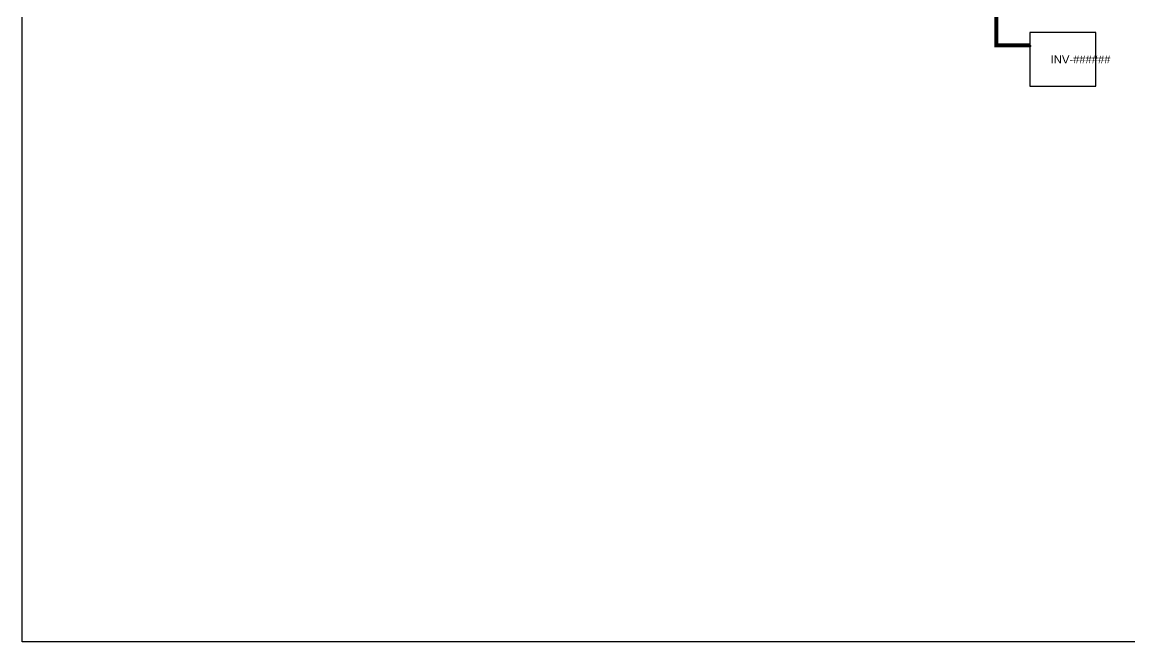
# Model space of a CAD drawing. Header units: feet. Extents: x -18 to 246, y -88 to 32.
# Drawn here: x 14.5 to 28.34, y -35.69 to -27.95 of the extents above; entities that cross this region are included whole.
import ezdxf
from ezdxf.lldxf.tags import DXFTag

# ---------------------------------------------------------------- set-up
doc = ezdxf.new("R2010")
doc.units = ezdxf.units.FT
doc.header["$MEASUREMENT"] = 0
doc.linetypes.add('DASHED2', pattern=[0.375, 0.25, -0.125])
doc.linetypes.add('PHANTOM2', pattern=[1.25, 0.625, -0.125, 0.125, -0.125, 0.125, -0.125])
for name, color, linetype in [('E-1LIN-EQPM-ENCL', 8, 'PHANTOM2'), ('G-ANNO-TEXT', 1, 'Continuous'), ('PV-CABL-FO', 130, 'FIBER')]:
    doc.layers.add(name, color=color, linetype=linetype)
doc.styles.add('NEI-A', font='arial.ttf')
tags = doc.linetypes.add('FIBER', pattern='A,0.376989,-0.053001,["FO",NEI-A,S=0.1,R=0,X=0,Y=-0.05],-0.246999,0.376989', length=1.053978).pattern_tags.tags
tags[6] = DXFTag(74, 10)

# ---------------------------------------------------------------- blocks, each defined once
blk = doc.blocks.new('*U34')
at = {"linetype": 'Continuous'}
blk.add_lwpolyline([(0.828, 0.167), (0, 0.167), (0, -0.5), (0.828, -0.5)], close=True, dxfattribs=at)
at = {"layer": 'defpoints', "linetype": 'DASHED2'}
blk.add_circle((0, 0), 0.01, dxfattribs=at)

msp = doc.modelspace()

# ---------------------------------------------------------------- linework, layer by layer
at = {"layer": 'defpoints', "color": 5}
msp.add_lwpolyline([(14.495, -12.676), (41.404, -12.676), (41.404, -35.686), (14.495, -35.686)], close=True, dxfattribs=at)
at = {"layer": 'PV-CABL-FO', "const_width": 0.05}
msp.add_lwpolyline([(27.097, -28.238), (26.67, -28.238), (26.67, -26.849), (27.097, -26.849)], dxfattribs=at)

# ---------------------------------------------------------------- block references
at = {"layer": 'E-1LIN-EQPM-ENCL'}
msp.add_blockref('*U34', (27.085, -28.245), dxfattribs=at)

# ---------------------------------------------------------------- texts
at = {"layer": 'G-ANNO-TEXT', "insert": (27.348, -28.413), "char_height": 0.1, "attachment_point": 4, "style": 'NEI-A'}
msp.add_mtext_dynamic_manual_height_columns('INV-######', width=0.4444, gutter_width=0.467, heights=[0.145], dxfattribs=at)

doc.saveas('drawing.dxf')
